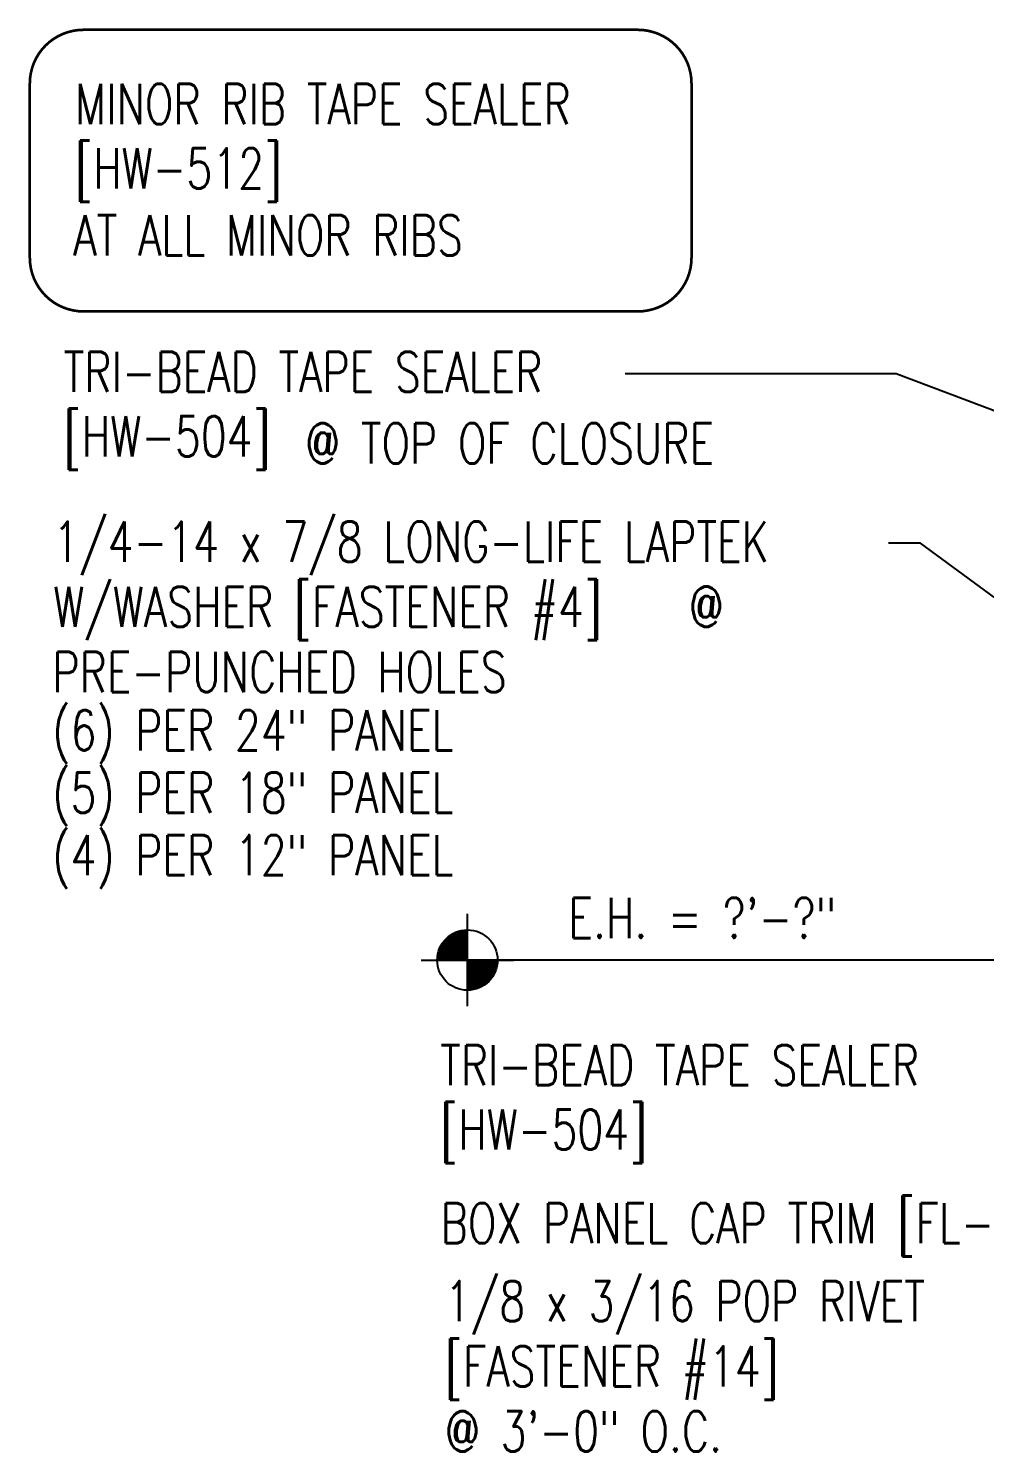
# Model space of a CAD drawing. Header units: inches. Extents: x 3.3 to 41.1, y 3.9 to 48.2.
# Drawn here: x 6.96 to 15.86, y 17.94 to 31.2 of the extents above; entities that cross this region are included whole.
import ezdxf

# ---------------------------------------------------------------- set-up
doc = ezdxf.new("R2010")
doc.units = ezdxf.units.IN
doc.header["$MEASUREMENT"] = 0
doc.layers.add('SECTION', color=11, linetype='Continuous')
doc.layers.add('TEXT', color=2, linetype='Continuous')
doc.styles.add('TEXT1', font='ROMANS.shx', dxfattribs={"width": 0.75, "height": 0.375})
doc.dimstyles.new('DETAIL$7', dxfattribs={"dimscale": 4, "dimtxt": 0.09375, "dimasz": 0.125, "dimexe": 0.0625, "dimexo": 0.125, "dimgap": 0.0625, "dimtad": 1, "dimdec": 4, "dimzin": 3, "dimdsep": 46, "dimlunit": 4, "dimtxsty": 'TEXT1', "dimblk": 'ARCHTICK', "dimcen": 0.0625, "dimclrd": 7, "dimclre": 7, "dimclrt": 2, "dimadec": 0, "dimazin": 0, "dimtfac": 0.59375, "dimtdec": 4, "dimtmove": 0, "dimatfit": 3, "dimfxl": 0, "dimfrac": 2, "dimtolj": 1, "dimtzin": 3, "dimarcsym": 0})

# ---------------------------------------------------------------- blocks, each defined once
blk = doc.blocks.new('wp')
at = {"layer": 'SECTION'}
for p, q in [((0, -0.0958), (0, 0.0958)), ((-0.0958, 0), (0.0958, 0))]:
    blk.add_line(p, q, dxfattribs=at)
at = {"layer": 'SECTION', "const_width": 0.0625}
for points in [[(0, 0.0312, 0.414214), (-0.0312, 0, 1)], [(0, -0.0312, 0.414214), (0.0312, 0, 1)]]:
    blk.add_lwpolyline(points, format="xyb", dxfattribs=at)
at = {"layer": 'SECTION'}
blk.add_circle((0, 0), 0.0625, dxfattribs=at)
blk = doc.blocks.new('FD-F4')
at = {"layer": 'TEXT', "style": 'TEXT1', "width": 0.75}
for s, p in [('1/4-14 x 7/8 LONG-LIFE LAPTEK', (0.0047, -0.0408)), ('W/WASHER [FASTENER #4]', (0.0047, -0.1926))]:
    blk.add_text(s, height=0.09375, dxfattribs=at).set_placement(p)
blk.add_attdef('(QUANTITY)', (1.4847, -0.1926), '', height=0.0938, dxfattribs=at)
at = {"layer": 'TEXT', "style": 'TEXT1', "flags": 1}
for tag, p in [('Color', (0.0624, -0.4349)), ('Calc', (0.0624, -0.4349)), ('Opt1', (0.0624, -0.4349)), ('Opt2', (0.0624, -0.4349)), ('Opt3', (0.0624, -0.4349)), ('Description', (0.0624, -0.4349)), ('Multiple', (0.0624, -0.4349)), ('Part', (0.0624, -0.4349)), ('Spare1', (0.0624, -0.6224)), ('Spare2', (0.0624, -0.6224)), ('Spare3', (0.0624, -0.6224)), ('Spare4', (0.0624, -0.6224)), ('Spare5', (0.0624, -0.6224)), ('Spare6', (0.0624, -0.6224)), ('Spare7', (0.0624, -0.6224)), ('Spare8', (0.0624, -0.6224)), ('Spare9', (0.0624, -0.6224)), ('Spare10', (0.0624, -0.6224))]:
    blk.add_attdef(tag, p, '', height=0.0938, dxfattribs=at)
blk = doc.blocks.new('dsc-HW-504')
at = {"layer": 'TEXT', "style": 'TEXT1', "width": 0.75}
for s, p in [('TRI-BEAD TAPE SEALER', (0, 0)), ('[HW-504]', (0, -0.6))]:
    blk.add_text(s, height=0.375, dxfattribs=at).set_placement(p)
at = {"layer": 'TEXT', "style": 'TEXT1', "flags": 1}
for tag, p in [('COLOR', (0, -1.2)), ('CALC', (0, -1.2)), ('OPT1', (0, -1.2)), ('OPT2', (0, -1.2)), ('OPT3', (0, -1.2)), ('GAGE', (0, -1.2)), ('SHPLN', (0, -1.2)), ('PART', (0, -1.2)), ('DESCRIPTION', (0, -1.2)), ('MULTIPLE', (0, -1.2)), ('SPARE1', (0, -1.8)), ('SPARE2', (0, -1.8)), ('SPARE3', (0, -1.8)), ('SPARE4', (0, -1.8)), ('SPARE5', (0, -1.8)), ('SPARE6', (0, -1.8)), ('SPARE7', (0, -1.8)), ('SPARE8', (0, -1.8)), ('SPARE9', (0, -1.8)), ('SPARE10', (0, -1.8))]:
    blk.add_attdef(tag, p, '', height=0.375, dxfattribs=at)
blk = doc.blocks.new('dsc-HW-512')
at = {"layer": 'TEXT', "style": 'TEXT1', "width": 0.75}
for s, p in [('MINOR RIB TAPE SEALER', (0, 0)), ('[HW-512]', (0, -0.6))]:
    blk.add_text(s, height=0.375, dxfattribs=at).set_placement(p)
at = {"layer": 'TEXT', "style": 'TEXT1', "flags": 1}
for tag, p in [('COLOR', (0, -1.2)), ('CALC', (0, -1.2)), ('OPT1', (0, -1.2)), ('OPT2', (0, -1.2)), ('OPT3', (0, -1.2)), ('GAGE', (0, -1.2)), ('SHPLN', (0, -1.2)), ('PART', (0, -1.2)), ('DESCRIPTION', (0, -1.2)), ('MULTIPLE', (0, -1.2)), ('SPARE1', (0, -1.8)), ('SPARE2', (0, -1.8)), ('SPARE3', (0, -1.8)), ('SPARE4', (0, -1.8)), ('SPARE5', (0, -1.8)), ('SPARE6', (0, -1.8)), ('SPARE7', (0, -1.8)), ('SPARE8', (0, -1.8)), ('SPARE9', (0, -1.8)), ('SPARE10', (0, -1.8))]:
    blk.add_attdef(tag, p, '', height=0.375, dxfattribs=at)
blk = doc.blocks.new('FD-F14')
at = {"layer": 'TEXT', "style": 'TEXT1', "width": 0.75}
for s, p in [('1/8 x 3/16 POP RIVET', (0.0047, -0.0408)), ('[FASTENER #14]', (0.0047, -0.1926))]:
    blk.add_text(s, height=0.09375, dxfattribs=at).set_placement(p)
blk.add_attdef('(QUANTITY)', (0.0047, -0.3444), '', height=0.0938, dxfattribs=at)
blk = doc.blocks.new('_ArchTick')
at = {"color": 0, "linetype": 'ByBlock', "const_width": 0.15}
blk.add_lwpolyline([(-0.5, -0.5), (0.5, 0.5)], dxfattribs=at)

msp = doc.modelspace()

# ---------------------------------------------------------------- linework, layer by layer
at = {"layer": 'TEXT'}
msp.add_line((17.52362, 22.52195), (11.04496, 22.52195), dxfattribs=at)
at = {"layer": 'TEXT', "const_width": 0.025, "elevation": 0}
msp.add_lwpolyline([(7.46875, 31.19241), (12.63256, 31.19241, -0.41421356), (13.13256, 30.69241), (13.13256, 29.06761, -0.41421356), (12.63256, 28.56761), (7.46875, 28.56761, -0.41421356), (6.96875, 29.06761), (6.96875, 30.69241, -0.41421356)], format="xyb", close=True, dxfattribs=at)

# ---------------------------------------------------------------- block references
for name, p in [('dsc-HW-512', (7.39073, 30.31313, 0)), ('dsc-HW-504', (7.28378, 27.8167)), ('dsc-HW-504', (10.79174, 21.35499))]:
    msp.add_blockref(name, p)
at = {"layer": 'TEXT', "xscale": 4, "yscale": 4, "zscale": 4}
for name, p, values in [('FD-F4', (7.16878, 26.39756), {'(QUANTITY)': '@'}), ('FD-F14', (10.81713, 19.31883), {'(QUANTITY)': '@ 3\'-0" O.C.'})]:
    msp.add_blockref(name, p, dxfattribs=at).add_auto_attribs(values)
at = {"layer": 'TEXT', "xscale": 4.5, "yscale": 4.5, "zscale": 4.5}
msp.add_blockref('wp', (11.04496, 22.52195), dxfattribs=at)

# ---------------------------------------------------------------- texts
at = {"layer": 'TEXT', "style": 'TEXT1', "width": 0.75}
for s, p in [('AT ALL MINOR RIBS', (7.37433, 29.08851, 0)), ('@ TOP OF CLOSURE', (9.53417, 27.15067)), ('PRE-PUNCHED HOLES', (7.17983, 25.01976)), ('(6) PER 24" PANEL', (7.17983, 24.4754)), ('(5) PER 18" PANEL', (7.17983, 23.89378)), ('(4) PER 12" PANEL', (7.17983, 23.31215)), ('E.H. = ?\'-?"', (11.98637, 22.72648)), ('BOX PANEL CAP TRIM [FL-272]', (10.79592, 19.88263))]:
    msp.add_text(s, height=0.375, dxfattribs=at).set_placement(p)

# ---------------------------------------------------------------- leaders
for points in [[(22.33446, 25.23728), (15.0395, 27.9845), (12.51482, 27.9845)], [(19.64933, 23.18171), (15.26565, 26.40807), (14.96681, 26.40807)]]:
    msp.add_leader(points, dimstyle='DETAIL$7')

doc.saveas('drawing.dxf')
